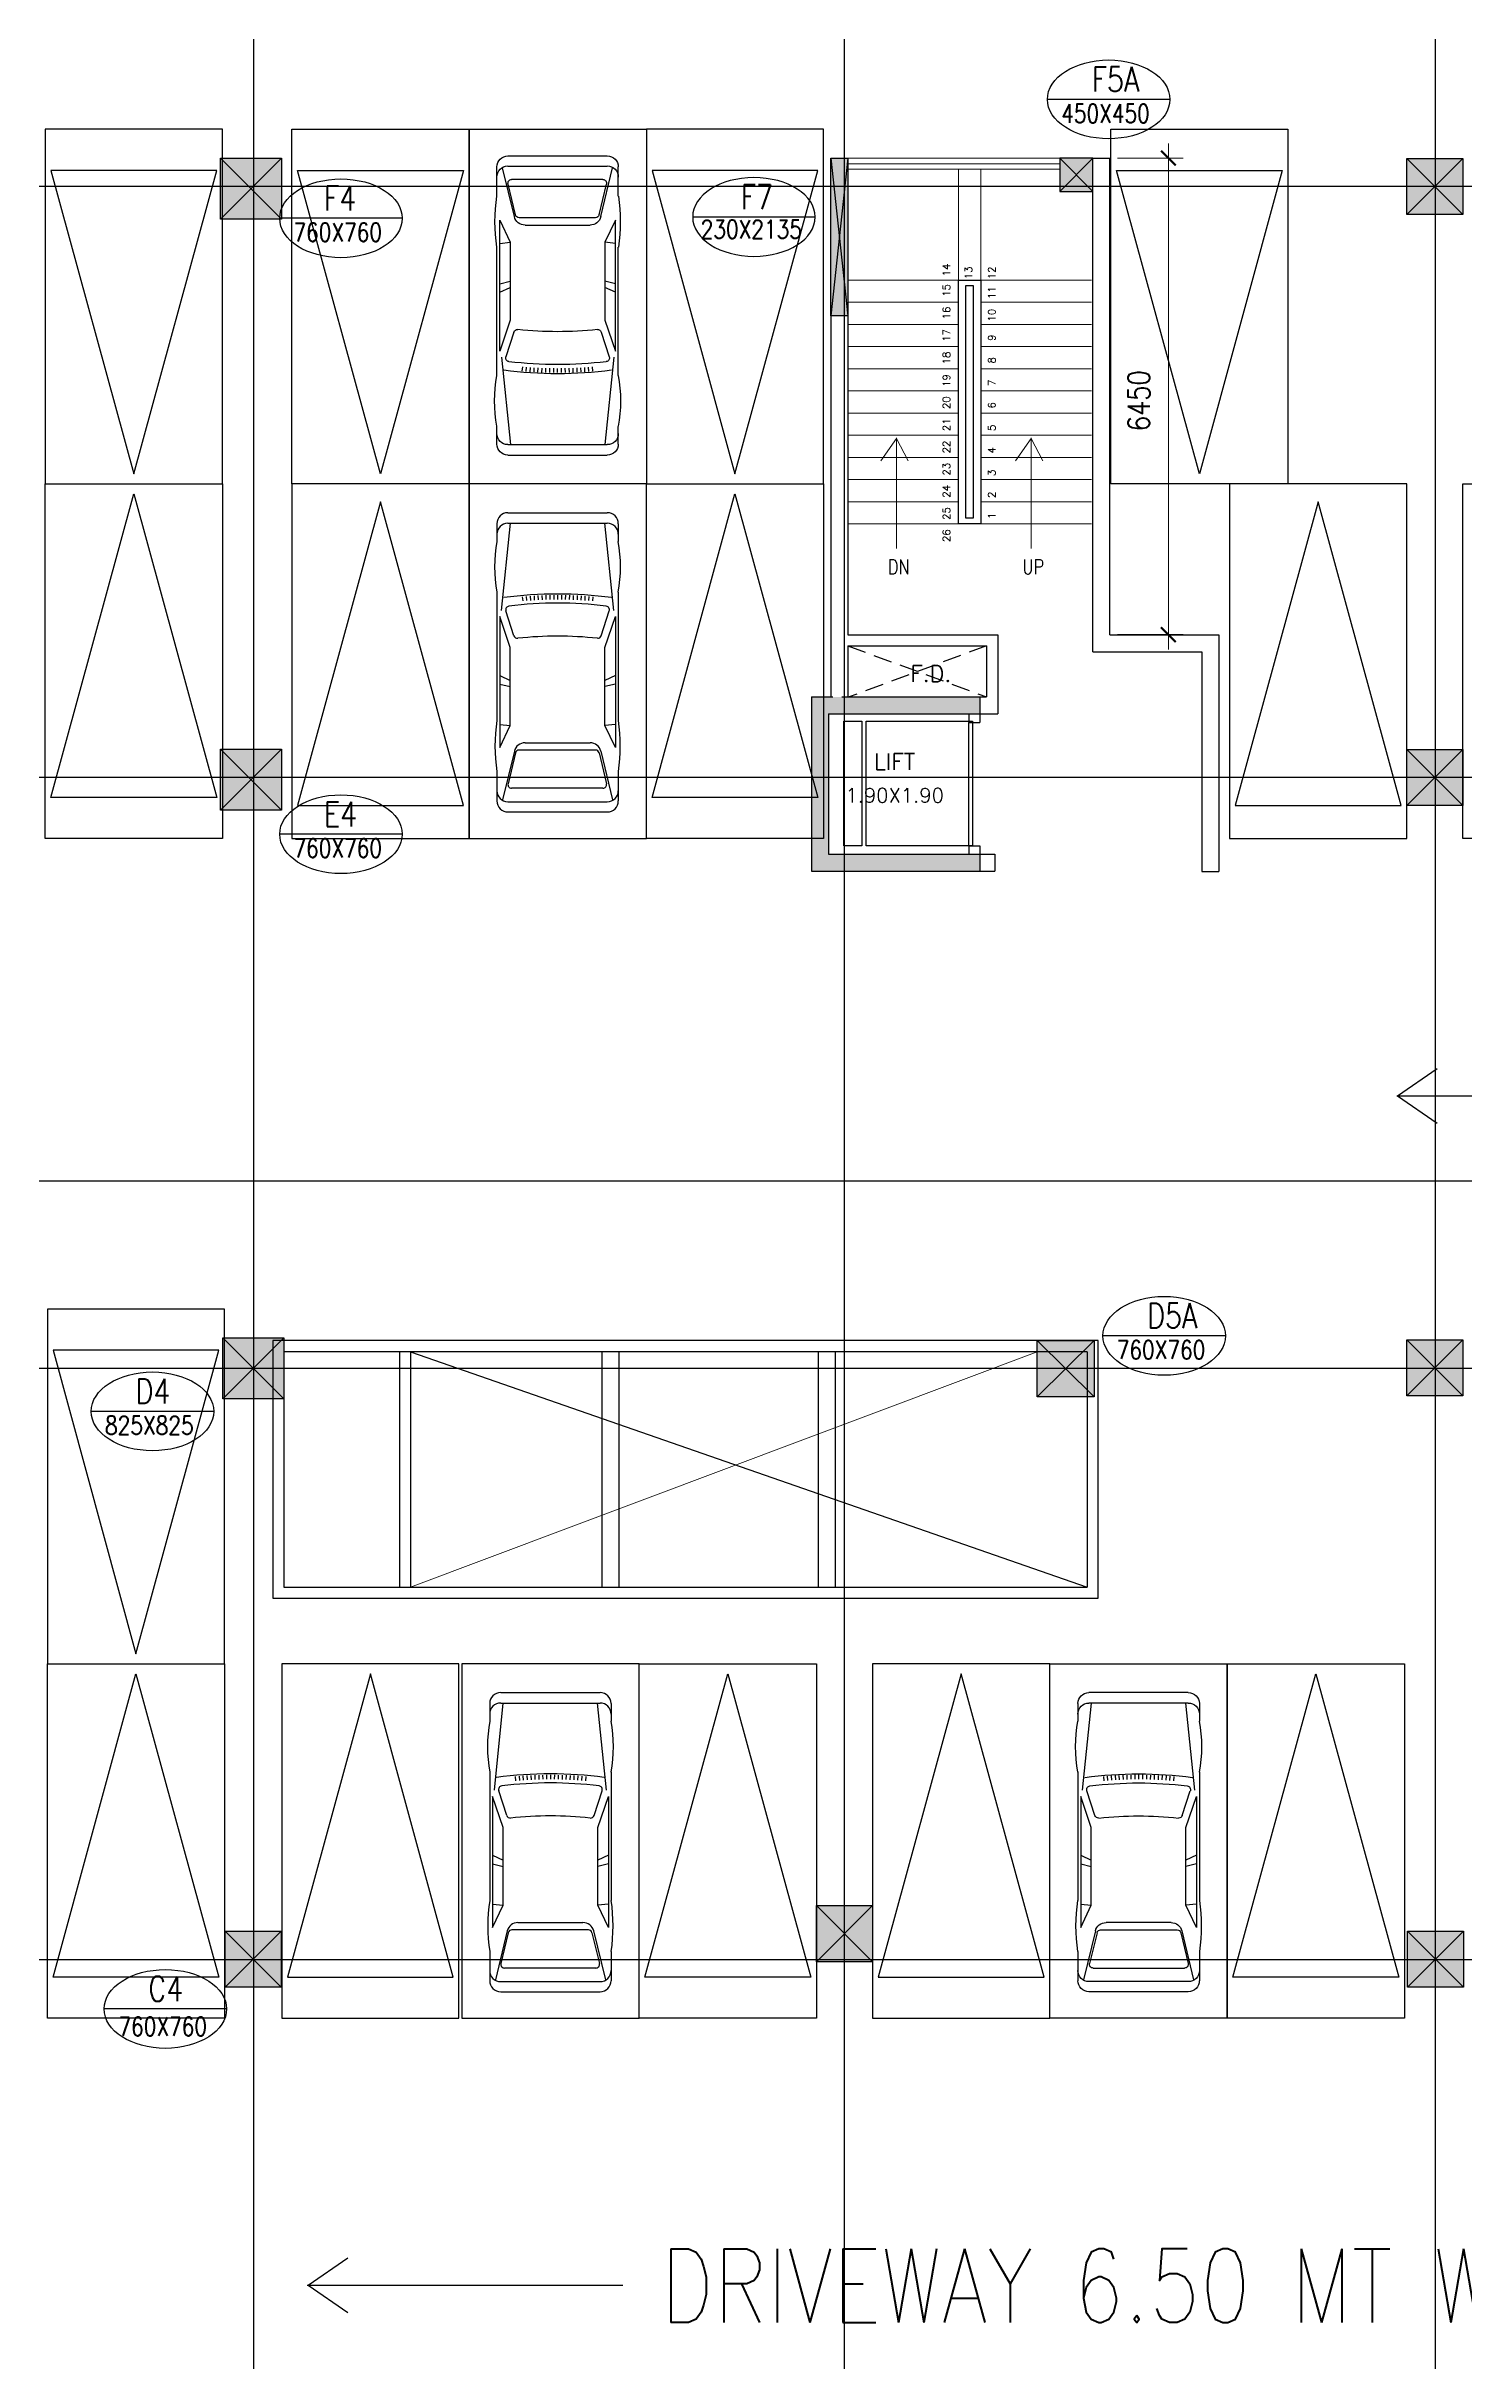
# Model space of a CAD drawing. Extents: x -14054 to 906348, y -36965 to 188562.
# Drawn here: x 817974 to 837178, y 81767 to 113106 of the extents above; entities that cross this region are included whole.
import ezdxf
from ezdxf.enums import TextEntityAlignment as Align

# ---------------------------------------------------------------- set-up
doc = ezdxf.new("R2010")
doc.units = 0
doc.header["$LTSCALE"] = 1000
doc.header["$MEASUREMENT"] = 0
doc.header["$PDMODE"] = 34
doc.header["$PDSIZE"] = -5
for name, pattern in [('ACAD_ISO03W100', [30, 12, -18]), ('DASHED', [0.75, 0.5, -0.25]), ('HIDDEN', [0.375, 0.25, -0.125])]:
    doc.linetypes.add(name, pattern=pattern)
doc.layers.get('0').update_dxf_attribs({"linetype": 'CONTINUOUS'})
doc.layers.get('DEFPOINTS').update_dxf_attribs({"linetype": 'CONTINUOUS'})
for name, color, linetype in [('CAR', 6, 'CONTINUOUS'), ('CEN-LINE', 8, 'CONTINUOUS'), ('COL-FIN', 3, 'CONTINUOUS'), ('COL-SOL', 253, 'CONTINUOUS'), ('COL-TX1', 4, 'CONTINUOUS'), ('COL-TX2', 33, 'CONTINUOUS'), ('CROSS', 3, 'CONTINUOUS'), ('dash', 8, 'ACAD_ISO03W100'), ('DOOR', 6, 'CONTINUOUS'), ('GRID', 8, 'HIDDEN')]:
    doc.layers.add(name, color=color, linetype=linetype)
for name, color, linetype, lineweight in [('HIDDEN', 7, 'HIDDEN', 15), ('STAIR', 4, 'CONTINUOUS', 15), ('TEXT', 3, 'CONTINUOUS', 15), ('WALL', 2, 'CONTINUOUS', 30), ('WIN', 6, 'CONTINUOUS', 9)]:
    doc.layers.add(name, color=color, linetype=linetype, lineweight=lineweight)
doc.styles.add('RM1', font='simplex.shx', dxfattribs={"width": 0.8, "height": 300})
doc.styles.add('ROMANS', font='ROMANS.shx', dxfattribs={"height": 350})
doc.styles.add('STYLE2', font='simplex.shx', dxfattribs={"width": 0.8})
doc.dimstyles.new('Copy of STANDARD', dxfattribs={"dimtxt": 0.25, "dimasz": 0.2, "dimexe": 0.05, "dimexo": 0.15, "dimgap": 0.05, "dimtad": 0, "dimzin": 0, "dimdsep": 46, "dimtxsty": 'RM1', "dimblk1": 'ARCHTICK', "dimblk2": 'ARCHTICK', "dimsah": 1, "dimcen": 0, "dimclrd": 8, "dimclre": 8, "dimclrt": 4, "dimadec": 0, "dimazin": 0, "dimtfac": 1, "dimtix": 1, "dimtofl": 0, "dimtmove": 2, "dimatfit": 3, "dimldrblk": 'ARCHTICK', "dimfxl": 1, "dimtolj": 1, "dimtzin": 0, "dimarcsym": 0})

# ---------------------------------------------------------------- blocks, each defined once
blk = doc.blocks.new('CAR1')
at = {"linetype": 'Continuous'}
for p, q in [((-166, 4334), (-166, 4068)), ((-96, 3029), (38, 4341)), ((0, 4500), (1495, 4500)), ((0, 4341), (1495, 4341)), ((1592, 3029), (1457, 4341)), ((1661, 4334), (1661, 4068)), ((-166, 3305), (-166, 1374)), ((217, 3237), (223, 3173)), ((276, 3242), (281, 3178)), ((335, 3246), (339, 3182)), ((394, 3250), (398, 3186)), ((453, 3253), (456, 3189)), ((512, 3256), (514, 3191)), ((571, 3258), (573, 3193)), ((630, 3259), (631, 3195)), ((689, 3260), (689, 3195)), ((748, 3260), (748, 3196)), ((807, 3260), (806, 3195)), ((866, 3259), (864, 3195)), ((925, 3258), (923, 3193)), ((984, 3256), (981, 3191)), ((1043, 3253), (1040, 3189)), ((1102, 3250), (1098, 3186)), ((1160, 3246), (1156, 3182)), ((1219, 3242), (1214, 3178)), ((1278, 3237), (1273, 3173)), ((1661, 3305), (1661, 1374)), ((35, 2472), (-123, 2938)), ((-123, 2938), (-123, 967)), ((91, 2650), (-30, 3023)), ((1405, 2650), (1526, 3023)), ((1461, 2472), (1619, 2938)), ((1619, 2938), (1619, 967)), ((35, 1300), (35, 2472)), ((1461, 1300), (1461, 2472)), ((-123, 2052), (35, 1978)), ((-123, 1923), (35, 1884)), ((1619, 2052), (1461, 1978)), ((1619, 1923), (1461, 1884)), ((-123, 1317), (35, 1300)), ((-123, 967), (35, 1300)), ((1619, 1317), (1461, 1300)), ((1619, 967), (1461, 1300)), ((98, 914), (-80, 181)), ((114, 888), (2, 424)), ((1319, 930), (168, 930)), ((259, 1041), (1237, 1041)), ((1372, 888), (1485, 424)), ((1398, 914), (1576, 181)), ((-166, 606), (-166, 166)), ((1431, 356), (56, 356)), ((1661, 606), (1661, 166)), ((0, 153), (1495, 153)), ((0, 0), (1495, 0))]:
    blk.add_line(p, q, dxfattribs=at)
for centre, radius, start, end in [((0, 4334), 166, 90.0171, 179.9829), ((0, 4176), 166, 90.0171, 179.9829), ((1495, 4334), 166, 0.0171, 89.9829), ((1495, 4176), 166, 0.0171, 89.9829), ((1947, 3686), 2146, 169.7616, 190.2384), ((-451, 3686), 2146, 349.7616, 10.2384), ((748, -2823), 6100, 82.3671, 97.6329), ((748, -2891), 6031, 83.0262, 96.9738), ((22, 3040), 55.1, 96.8356, 198.1699), ((1473, 3040), 55.1, 341.8301, 83.1644), ((143, 2667), 55.4, 198.1055, 275.9744), ((748, -2856), 5500, 83.7528, 96.2472), ((1352, 2667), 55.4, 264.0256, 341.8945), ((2441, 990), 2635, 171.6216, 188.3784), ((-945, 990), 2635, 351.6216, 8.3784), ((259, 875), 166, 90.0444, 166.3177), ((168, 875), 55.2, 89.911, 166.2607), ((1237, 875), 166, 13.6822, 89.9556), ((1319, 875), 55.2, 13.7393, 90.0891), ((56, 411), 55.2, 166.3661, 269.9108), ((1431, 411), 55.2, 270.0891, 13.6339), ((0, 318), 166, 180.0172, 269.9829), ((0, 165), 165, 179.9175, 270.0824), ((1495, 318), 166, 270.0171, 359.9828), ((1496, 165), 165, 269.9176, 0.0825)]:
    blk.add_arc(centre, radius, start, end, dxfattribs=at)
blk = doc.blocks.new('_ARCHTICK')
at = {"color": 0, "linetype": 'ByBlock', "const_width": 0.15}
blk.add_lwpolyline([(-0.5, -0.5), (0.5, 0.5)], dxfattribs=at)
blk = doc.blocks.new('*D53')
at = {"layer": 'DEFPOINTS', "color": 0, "transparency": 16777216}
for p in [(832275, 111593), (832275, 105143), (833166, 105143)]:
    blk.add_point(p, dxfattribs=at)
at = {"layer": 'WALL', "color": 8, "lineweight": -2, "transparency": 16777216}
for p, q in [((832475, 111593), (833366, 111593)), ((833166, 111793), (833166, 104943)), ((832475, 105143), (833366, 105143))]:
    blk.add_line(p, q, dxfattribs=at)
at = {"layer": 'WALL', "color": 8, "lineweight": -2, "transparency": 16777216, "xscale": 200, "yscale": 200, "zscale": 200}
for p, rotation in [((833166, 111593), 90), ((833166, 105143), 270)]:
    blk.add_blockref('_ARCHTICK', p, dxfattribs=dict(at, rotation=rotation))
at = {"layer": 'WALL', "color": 4, "transparency": 16777216, "insert": (832766, 108309), "char_height": 300, "attachment_point": 5, "rotation": 90, "style": 'RM1'}
blk.add_mtext('\\A1;6450', dxfattribs=at)
blk = doc.blocks.new('*U46')
at = {"layer": 'CAR'}
for points in [[(817959.38, 107183.38), (820359.38, 107183.38), (820359.38, 111983.38), (817959.38, 111983.38), (817959.38, 107183.38)], [(823697.67, 107183.38), (821297.67, 107183.38), (821297.67, 111983.38), (823697.67, 111983.38), (823697.67, 107183.38)], [(826097.67, 107183.38), (823697.67, 107183.38), (823697.67, 111983.38), (826097.67, 111983.38), (826097.67, 107183.38)], [(826097.67, 107183.38), (828497.67, 107183.38), (828497.67, 111983.38), (826097.67, 111983.38), (826097.67, 107183.38)], [(834785.2, 107183.38), (832385.2, 107183.38), (832385.2, 111983.38), (834785.2, 111983.38), (834785.2, 107183.38)], [(817959.38, 107183.38), (820359.38, 107183.38), (820359.38, 102383.38), (817959.38, 102383.38), (817959.38, 107183.38)], [(823697.67, 107183.38), (821297.67, 107183.38), (821297.67, 102383.38), (823697.67, 102383.38), (823697.67, 107183.38)], [(826097.67, 107183.38), (823697.67, 107183.38), (823697.67, 102383.38), (826097.67, 102383.38), (826097.67, 107183.38)], [(826097.67, 107183.38), (828497.67, 107183.38), (828497.67, 102383.38), (826097.67, 102383.38), (826097.67, 107183.38)], [(836394.39, 107183.38), (833994.39, 107183.38), (833994.39, 102383.38), (836394.39, 102383.38), (836394.39, 107183.38)], [(837154.39, 107183.38), (839554.39, 107183.38), (839554.39, 102383.38), (837154.39, 102383.38), (837154.39, 107183.38)], [(817987.82, 91214.23), (820387.82, 91214.23), (820387.82, 96014.23), (817987.82, 96014.23), (817987.82, 91214.23)], [(817987.82, 91214.23), (820387.82, 91214.23), (820387.82, 86414.23), (817987.82, 86414.23), (817987.82, 91214.23)], [(823560.96, 91214.23), (821160.96, 91214.23), (821160.96, 86414.23), (823560.96, 86414.23), (823560.96, 91214.23)], [(826000.96, 91214.23), (823600.96, 91214.23), (823600.96, 86414.23), (826000.96, 86414.23), (826000.96, 91214.23)], [(826000.96, 91214.23), (828400.96, 91214.23), (828400.96, 86414.23), (826000.96, 86414.23), (826000.96, 91214.23)], [(831560.96, 91214.23), (829160.96, 91214.23), (829160.96, 86414.23), (831560.96, 86414.23), (831560.96, 91214.23)], [(831560.96, 91214.23), (833960.96, 91214.23), (833960.96, 86414.23), (831560.96, 86414.23), (831560.96, 91214.23)], [(833960.96, 91214.23), (836360.96, 91214.23), (836360.96, 86414.23), (833960.96, 86414.23), (833960.96, 91214.23)]]:
    blk.add_lwpolyline(points, dxfattribs=at)
for points in [[(820282.14, 111426.37), (818036.63, 111426.37), (819159.38, 107318.57)], [(821374.92, 111426.37), (823620.43, 111426.37), (822497.67, 107318.57)], [(828420.43, 111426.37), (826174.92, 111426.37), (827297.67, 107318.57)], [(832462.45, 111426.37), (834707.96, 111426.37), (833585.2, 107318.57)], [(820282.14, 102940.39), (818036.63, 102940.39), (819159.38, 107048.18)], [(821374.92, 102831.91), (823620.43, 102831.91), (822497.67, 106939.71)], [(828420.43, 102940.39), (826174.92, 102940.39), (827297.67, 107048.18)], [(834071.63, 102831.91), (836317.14, 102831.91), (835194.39, 106939.71)], [(820310.57, 95457.22), (818065.06, 95457.22), (819187.82, 91349.43)], [(820310.57, 86971.24), (818065.06, 86971.24), (819187.82, 91079.04)], [(821238.21, 86971.24), (823483.71, 86971.24), (822360.96, 91079.04)], [(828323.71, 86971.24), (826078.21, 86971.24), (827200.96, 91079.04)], [(829238.21, 86971.24), (831483.71, 86971.24), (830360.96, 91079.04)], [(836283.71, 86971.24), (834038.21, 86971.24), (835160.96, 91079.04)]]:
    blk.add_lwpolyline(points, close=True, dxfattribs=at)
at = {"layer": 'CEN-LINE', "linetype": 'Continuous'}
blk.add_line((822905.17, 95437.59), (832065.16, 92250.08), dxfattribs=at)
at = {"layer": 'COL-FIN', "linetype": 'Continuous'}
for p, q in [((821157.67, 111592.59), (820332.67, 110767.59)), ((820332.67, 111592.59), (821157.67, 110767.59)), ((820332.67, 103592.59), (821157.67, 102767.59)), ((821157.67, 103592.59), (820332.67, 102767.59)), ((821190.17, 95625.09), (820365.17, 94800.09)), ((820365.17, 95625.09), (821190.17, 94800.09))]:
    blk.add_line(p, q, dxfattribs=at)
for points in [[(821157.67, 110767.59), (820332.67, 110767.59), (820332.67, 111592.59), (821157.67, 111592.59)], [(828824.41, 109457.59), (828594.41, 109457.59), (828594.38, 111592.59), (828824.38, 111592.59)], [(831694.45, 111142.64), (832144.45, 111142.64), (832144.45, 111592.64), (831694.45, 111592.64)], [(837154.39, 110829.3), (836394.39, 110829.3), (836394.39, 111589.3), (837154.39, 111589.3)], [(821157.67, 102767.59), (820332.67, 102767.59), (820332.67, 103592.59), (821157.67, 103592.59)], [(837154.39, 102829.3), (836394.39, 102829.3), (836394.39, 103589.3), (837154.39, 103589.3)], [(821190.17, 94800.09), (820365.17, 94800.09), (820365.17, 95625.09), (821190.17, 95625.09)], [(832160.45, 94827.59), (831390.45, 94827.59), (831390.45, 95587.59), (832160.45, 95587.59)], [(837154.39, 94839.16), (836394.39, 94839.16), (836394.39, 95599.16), (837154.39, 95599.16)], [(829160.96, 87179.74), (828400.96, 87179.74), (828400.96, 87939.74), (829160.96, 87939.74)], [(821154.39, 86835.88), (820394.39, 86835.88), (820394.39, 87595.88), (821154.39, 87595.88)], [(837160.96, 86835.88), (836400.96, 86835.88), (836400.96, 87595.88), (837160.96, 87595.88)]]:
    blk.add_lwpolyline(points, close=True, dxfattribs=at)
at = {"layer": 'COL-FIN', "color": 5, "linetype": 'Continuous'}
for points in [[(837154.39, 110829.3), (836394.39, 110829.3), (836394.39, 111589.3), (837154.39, 111589.3)], [(837154.39, 102829.3), (836394.39, 102829.3), (836394.39, 103589.3), (837154.39, 103589.3)]]:
    blk.add_lwpolyline(points, close=True, dxfattribs=at)
at = {"layer": 'COL-SOL', "linetype": 'Continuous'}
for points in [[(820332.67, 111592.59), (820332.67, 110767.59), (821157.67, 111592.59), (821157.67, 110767.59)], [(836394.39, 111589.3), (836394.39, 110829.3), (837154.39, 111589.3), (837154.39, 110829.3)], [(820332.67, 103592.59), (820332.67, 102767.59), (821157.67, 103592.59), (821157.67, 102767.59)], [(836394.39, 103589.3), (836394.39, 102829.3), (837154.39, 103589.3), (837154.39, 102829.3)], [(820365.17, 95625.09), (820365.17, 94800.09), (821190.17, 95625.09), (821190.17, 94800.09)], [(831390.45, 95587.59), (831390.45, 94827.59), (832160.45, 95587.59), (832160.45, 94827.59)], [(836394.39, 95599.16), (836394.39, 94839.16), (837154.39, 95599.16), (837154.39, 94839.16)], [(828400.96, 87939.74), (828400.96, 87179.74), (829160.96, 87939.74), (829160.96, 87179.74)], [(820394.39, 87595.88), (820394.39, 86835.88), (821154.39, 87595.88), (821154.39, 86835.88)], [(836400.96, 87595.88), (836400.96, 86835.88), (837160.96, 87595.88), (837160.96, 86835.88)]]:
    blk.add_solid(points, dxfattribs=at)
at = {"layer": 'COL-SOL'}
for points in [[(828594.38, 111592.59), (828594.38, 109457.59), (828824.41, 111592.59), (828824.41, 109457.59)], [(832144.45, 111592.64), (832144.45, 111142.64), (831694.45, 111592.64), (831694.45, 111142.64)]]:
    blk.add_solid(points, dxfattribs=at)
at = {"layer": 'COL-SOL', "color": 8, "linetype": 'Continuous'}
for points in [[(828332.67, 104299.55), (828332.67, 102169.55), (828562.67, 104299.55), (828562.67, 102169.55)], [(830612.67, 104299.55), (830612.67, 104069.55), (828562.67, 104299.55), (828562.67, 104069.55)], [(828332.67, 101939.55), (828332.67, 102169.55), (830612.67, 101939.55), (830612.67, 102169.55)]]:
    blk.add_solid(points, dxfattribs=at)
at = {"layer": 'COL-TX1', "color": 1}
for p, q in [((833186.41, 112388.23), (831527.75, 112388.23)), ((822792.25, 110778.17), (821133.58, 110778.17)), ((826725.14, 110796.17), (828383.8, 110796.17)), ((822792.25, 102441.55), (821133.58, 102441.55)), ((833938.25, 95652.42), (832279.59, 95652.42)), ((820240.67, 94629.75), (818582, 94629.75)), ((820415.08, 86541.04), (818756.42, 86541.04))]:
    blk.add_line(p, q, dxfattribs=at)
for centre in [(832357.08, 112388.23), (821962.91, 110778.17), (821962.91, 102441.55), (833108.92, 95652.42), (819411.33, 94629.75), (819585.75, 86541.04)]:
    blk.add_ellipse(centre, major_axis=(-829.33, 0), ratio=0.6434108, dxfattribs=at)
at = {"layer": 'COL-TX1', "color": 1, "extrusion": (0, 0, -1)}
blk.add_ellipse((827554.47, 110796.17), major_axis=(829.33, 0), ratio=0.6434108, dxfattribs=at)
at = {"layer": 'CROSS', "color": 3, "linetype": 'Continuous'}
for p, q in [((828594.38, 111592.59), (828824.41, 109457.59)), ((828824.38, 111592.59), (828594.41, 109457.59)), ((832144.45, 111592.64), (831694.45, 111142.64)), ((831694.45, 111592.64), (832144.45, 111142.64)), ((836394.39, 111589.3), (837154.39, 110829.3)), ((837154.39, 111589.3), (836394.39, 110829.3)), ((837154.39, 103589.3), (836394.39, 102829.3)), ((836394.39, 103589.3), (837154.39, 102829.3)), ((836394.39, 95599.16), (837154.39, 94839.16)), ((837154.39, 95599.16), (836394.39, 94839.16)), ((836400.96, 87595.88), (837160.96, 86835.88)), ((837160.96, 87595.88), (836400.96, 86835.88))]:
    blk.add_line(p, q, dxfattribs=at)
at = {"layer": 'CROSS', "linetype": 'Continuous'}
for p, q in [((831390.45, 95587.59), (832160.45, 94827.59)), ((832160.45, 95587.59), (831390.45, 94827.59)), ((828400.96, 87939.74), (829160.96, 87179.74)), ((829160.96, 87939.74), (828400.96, 87179.74)), ((820394.39, 87595.88), (821154.39, 86835.88)), ((821154.39, 87595.88), (820394.39, 86835.88))]:
    blk.add_line(p, q, dxfattribs=at)
at = {"layer": 'dash', "linetype": 'DASHED', "ltscale": 0.5}
for p, q in [((828824.43, 104992.5), (830704.43, 104299.55)), ((830704.43, 104992.51), (828843.43, 104299.55))]:
    blk.add_line(p, q, dxfattribs=at)
at = {"layer": 'DOOR', "linetype": 'Continuous'}
blk.add_line((830462.67, 102284.55), (830462.67, 103954.55), dxfattribs=at)
at = {"layer": 'GRID', "color": 8, "linetype": 'Continuous'}
for p, q in [((820777.67, 138599.3), (820777.67, 70946.85)), ((828777.67, 138599.3), (828777.67, 70946.85)), ((836777.67, 138599.3), (836777.67, 70946.85)), ((795368.52, 111212.59), (904491.58, 111212.59)), ((795368.52, 103212.59), (904491.58, 103212.59)), ((795368.52, 97751.79), (904491.58, 97751.79)), ((795368.51, 95215.88), (904491.58, 95215.88)), ((795368.52, 87212.59), (904491.58, 87212.59))]:
    blk.add_line(p, q, dxfattribs=at)
at = {"layer": 'GRID', "linetype": 'Continuous'}
for points in [[(828771.02, 103970.57), (829013.46, 103970.57), (829013.46, 102286.25), (828771.02, 102286.25)], [(829074.07, 103970.57), (830514.76, 103970.57), (830514.76, 102286.25), (829074.07, 102286.25)]]:
    blk.add_lwpolyline(points, close=True, dxfattribs=at)
at = {"layer": 'HIDDEN', "color": 7, "linetype": 'Continuous'}
blk.add_line((831390.45, 95437.59), (822905.17, 92250.08), dxfattribs=at)
at = {"layer": 'STAIR'}
for p, q in [((830324.64, 109942.41), (830324.64, 111442.6)), ((830624.64, 109942.41), (830624.64, 111442.6)), ((828824.63, 109942.43), (830324.64, 109942.41)), ((832124.38, 109942.43), (830624.64, 109942.42)), ((828824.63, 109642.43), (830324.64, 109642.41)), ((832124.38, 109642.43), (830624.64, 109642.42)), ((828824.62, 109342.43), (830324.63, 109342.41)), ((832124.38, 109342.43), (830624.64, 109342.42)), ((828824.62, 109042.43), (830324.63, 109042.41)), ((832124.38, 109042.43), (830624.64, 109042.42)), ((828824.62, 108742.43), (830324.63, 108742.41)), ((828824.62, 108442.43), (830324.63, 108442.41)), ((832124.38, 108742.43), (830624.65, 108742.42)), ((832124.38, 108442.43), (830624.65, 108442.42)), ((828824.62, 108142.43), (830324.63, 108142.41)), ((832124.38, 108142.43), (830624.65, 108142.42)), ((828824.61, 107842.43), (830324.62, 107842.41)), ((832124.38, 107842.43), (830624.65, 107842.42)), ((828824.61, 107542.43), (830324.62, 107542.41)), ((832124.38, 107542.43), (830624.65, 107542.42)), ((828824.61, 107242.43), (830324.62, 107242.41)), ((832124.38, 107242.43), (830624.66, 107242.42)), ((828824.61, 106942.43), (830324.62, 106942.41)), ((832124.38, 106942.43), (830624.66, 106942.42)), ((828824.6, 106642.43), (830324.61, 106642.41)), ((832124.38, 106642.43), (830624.66, 106642.42))]:
    blk.add_line(p, q, dxfattribs=at)
at = {"layer": 'TEXT'}
for p, q in [((829483.68, 107808.75), (829483.69, 106306.77)), ((831305.76, 107808.75), (831305.77, 106306.77)), ((829483.69, 107798.28), (829273.65, 107493.47)), ((829483.69, 107798.28), (829643.51, 107493.48)), ((831305.77, 107798.28), (831095.73, 107493.47)), ((831305.77, 107798.28), (831465.59, 107493.48))]:
    blk.add_line(p, q, dxfattribs=at)
at = {"layer": 'WALL', "linetype": 'Continuous'}
for p, q in [((832144.38, 104912.51), (832144.38, 111592.64)), ((832374.38, 105142.51), (832374.38, 111592.64)), ((830324.61, 106642.41), (830324.59, 109942.41)), ((830424.59, 109867.41), (830524.64, 109867.42)), ((830424.61, 106717.41), (830424.59, 109867.41)), ((830524.64, 109867.42), (830524.66, 106717.42)), ((830624.64, 109942.41), (830624.66, 106642.42)), ((828594.38, 109457.59), (828594.38, 104299.55)), ((828824.41, 109457.59), (828824.41, 105142.5)), ((830624.66, 106642.42), (830324.61, 106642.41)), ((830524.66, 106717.42), (830424.61, 106717.41)), ((828824.41, 105142.5), (830854.43, 105142.51)), ((828824.43, 104992.5), (830704.43, 104992.51)), ((828824.43, 104992.5), (828824.43, 104299.55)), ((830704.43, 104992.51), (830704.43, 104299.55)), ((830854.43, 105142.51), (830854.43, 104069.55)), ((832374.38, 105142.51), (833847.24, 105142.51)), ((833847.24, 105142.51), (833847.24, 101938.66)), ((832144.38, 104912.51), (833617.24, 104912.51)), ((833617.24, 104912.51), (833617.24, 101938.66)), ((828332.67, 104299.55), (828332.67, 101939.55)), ((828332.67, 104299.55), (828623.01, 104299.55)), ((828562.67, 104069.55), (828562.67, 102169.55)), ((828562.67, 104069.55), (830854.43, 104069.55)), ((828743.01, 104299.55), (830704.43, 104299.55)), ((830462.67, 104069.55), (830462.67, 103954.55)), ((830612.67, 104299.55), (830612.67, 103954.55)), ((830462.67, 103954.55), (830612.67, 103954.55)), ((828562.67, 102169.55), (830662.89, 102169.55)), ((830462.67, 102284.55), (830612.67, 102284.55)), ((830462.67, 102284.55), (830462.67, 102169.55)), ((830612.67, 102284.55), (830612.67, 101939.55)), ((830662.89, 102169.55), (830815.38, 102169.55)), ((830815.38, 102169.55), (830815.38, 101939.55)), ((828332.67, 101939.55), (830815.38, 101939.55)), ((833617.24, 101938.66), (833847.24, 101938.66)), ((836267.61, 98899.6), (836804.95, 99269.88)), ((836257.14, 98899.59), (840530.28, 98899.6)), ((836267.61, 98899.6), (836804.96, 98529.32)), ((821040.17, 95587.59), (821040.17, 92100.08)), ((832215.2, 95587.59), (821040.17, 95587.59)), ((832215.21, 92100.08), (832215.2, 95587.59)), ((821190.17, 95437.59), (821190.17, 92250.08)), ((832065.16, 95437.59), (821190.17, 95437.59)), ((822755.17, 95437.59), (822755.17, 92250.08)), ((822905.17, 95437.59), (822905.17, 92250.08)), ((825495.45, 95437.59), (825495.45, 92250.08)), ((825725.45, 95437.59), (825725.45, 92250.08)), ((828425.45, 95437.59), (828425.45, 92250.08)), ((828655.45, 95437.59), (828655.45, 92250.08)), ((832065.16, 95437.59), (832065.16, 92250.08)), ((821190.17, 92250.08), (832065.16, 92250.08)), ((821040.17, 92100.08), (832215.21, 92100.08)), ((821517.3, 82803.73), (822054.64, 83174.01)), ((821506.83, 82803.72), (825779.96, 82803.73)), ((821517.3, 82803.73), (822054.64, 82433.45))]:
    blk.add_line(p, q, dxfattribs=at)
at = {"layer": 'WALL'}
for p, q in [((832144.38, 111592.64), (832374.38, 111592.64)), ((832144.45, 111592.64), (832144.38, 111592.64)), ((830324.64, 109942.41), (830624.64, 109942.41))]:
    blk.add_line(p, q, dxfattribs=at)
at = {"layer": 'WIN'}
for p, q in [((831694.45, 111592.64), (828824.38, 111592.64)), ((831694.45, 111517.61), (828824.38, 111517.59)), ((831694.45, 111442.61), (828824.38, 111442.59))]:
    blk.add_line(p, q, dxfattribs=at)
at = {"layer": 'CAR', "xscale": -0.899999999996728, "yscale": 0.899999999996728, "zscale": 0.899999999996728}
for p, rotation in [((824222.91, 111623.4), 179.9999999999999), ((833435.72, 86774.21), 359.9999999999999)]:
    blk.add_blockref('CAR1', p, dxfattribs=dict(at, rotation=rotation))
at = {"layer": 'CAR', "xscale": 0.899999999996728, "yscale": 0.899999999996728, "zscale": 0.899999999996728}
for p in [(824222.91, 102743.35), (824126.2, 86774.21)]:
    blk.add_blockref('CAR1', p, dxfattribs=at)
at = {"layer": 'COL-TX1', "style": 'STYLE2', "width": 0.8}
for s, p in [('F5A', (832126.62, 112493.35)), ('F4', (821732.45, 110883.29)), ('E4', (821732.45, 102546.67)), ('D5A', (832878.46, 95757.54)), ('D4', (819180.87, 94734.87)), ('C4', (819355.28, 86646.16))]:
    blk.add_text(s, height=335.415, dxfattribs=at).set_placement(p)
blk.add_text('F7', height=335.415, rotation=360, dxfattribs=at).set_placement((827376.05, 110901.29))
at = {"layer": 'COL-TX2', "color": 4, "style": 'STYLE2', "width": 0.8}
for s, p in [('450X450', (831714.05, 112072.63)), ('760X760', (821319.89, 110464.76)), ('230X2135', (826832.39, 110504.4)), ('760X760', (821319.89, 102128.14)), ('760X760', (832465.9, 95339.01)), ('825X825', (818768.31, 94316.34)), ('760X760', (818950.64, 86179.51))]:
    blk.add_text(s, height=250, dxfattribs=at).set_placement(p)
at = {"layer": 'TEXT', "style": 'ROMANS'}
for s, p in [('14', (830159.81, 110078.22)), ('13', (830458.47, 110040.09)), ('12', (830773.51, 110040.09)), ('15', (830159.82, 109802.41)), ('11', (830773.5, 109771.18)), ('16', (830159.82, 109497.6)), ('10', (830773.5, 109466.37)), ('17', (830159.82, 109192.79)), ('9', (830773.5, 109161.56)), ('18', (830159.82, 108887.98)), ('8', (830773.5, 108856.75)), ('19', (830159.82, 108583.17)), ('7', (830773.51, 108551.94)), ('20', (830159.82, 108283.17)), ('6', (830773.51, 108247.13)), ('21', (830159.82, 107983.17)), ('5', (830773.51, 107942.32)), ('22', (830159.82, 107683.17)), ('4', (830773.51, 107637.51)), ('23', (830159.82, 107383.17)), ('3', (830773.51, 107332.7)), ('24', (830159.81, 107083.17)), ('2', (830773.51, 107035.71)), ('25', (830159.81, 106783.17)), ('26', (830159.81, 106483.17)), ('1', (830773.51, 106750.9))]:
    blk.add_text(s, height=100, rotation=90, dxfattribs=at).set_placement(p, align=Align.MIDDLE)
at = {"layer": 'TEXT', "style": 'ROMANS', "width": 0.8}
for s, height, rotation, p in [('DN', 200, 0.000401, (829366.64, 105960.01)), ('UP', 200, 0.000401, (831188.72, 105960.01)), ('DRIVEWAY 6.50 MT WIDE', 1000, 359.999599, (826290.64, 82295.17))]:
    blk.add_text(s, height=height, rotation=rotation, dxfattribs=at).set_placement(p)
at = {"layer": 'TEXT', "style": 'ROMANS'}
for s, height, p in [('F.D.', 220, (829948.68, 104614.56)), ('LIFT', 220, (829458.43, 103423.42)), ('1.90X1.90', 194.523, (829459.71, 102967.85))]:
    blk.add_text(s, height=height, dxfattribs=at).set_placement(p, align=Align.MIDDLE)
at = {"layer": 'WALL'}
dim = blk.add_linear_dim(base=(833165.55, 105142.51), p1=(832275.38, 111592.64), p2=(832275.38, 105142.51), angle=90, dimstyle='Copy of STANDARD', override={"dimtxt": 300, "dimasz": 200, "dimexe": 200, "dimexo": 200, "dimgap": 0.2, "dimtad": 1, "dimdec": 0, "dimblk1": 'ARCHTICK', "dimblk2": 'ARCHTICK', "dimcen": 125, "dimdle": 200, "dimtdec": 0}, dxfattribs=at)
dim.commit()
dim.dimension.update_dxf_attribs({"geometry": '*D53', "text_midpoint": (832765.55, 108308.83), "dimtype": 160})

msp = doc.modelspace()

# ---------------------------------------------------------------- block references
at = {"layer": 'TEXT'}
msp.add_blockref('*U46', (0, 0), dxfattribs=at)

doc.saveas('drawing.dxf')
